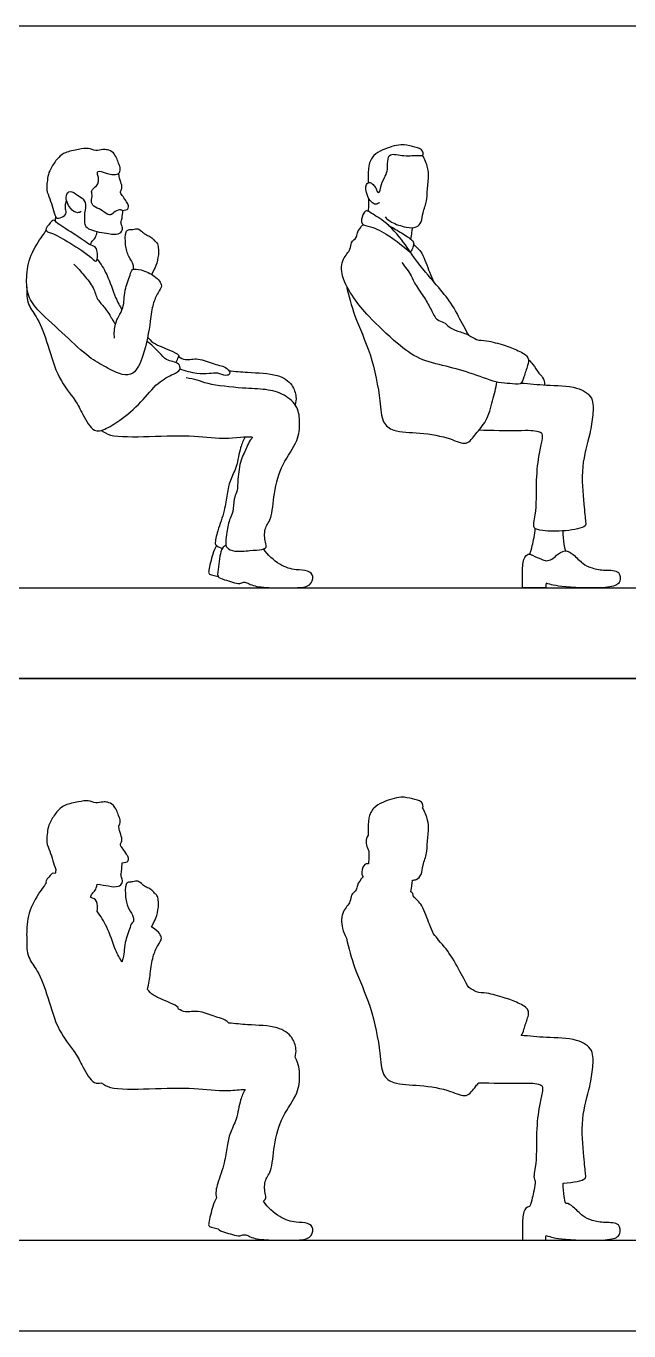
# Model space of a CAD drawing. Header units: millimetres. Extents: x 11.2 to 50.9, y -0.3 to 14.1.
# Drawn here: x 32.754 to 34.445, y 0.177 to 3.835 of the extents above; entities that cross this region are included whole.
import ezdxf

# ---------------------------------------------------------------- set-up
doc = ezdxf.new("R2010")
doc.units = ezdxf.units.MM
for name, color, linetype, true_color in [('AG-DIAGRAM', 7, 'Continuous', 0xfecc66), ('AG-OUTLINE', 7, 'Continuous', 0x8000ff), ('AG-PEOPLE', 7, 'Continuous', 0x66ccff), ('X-VPRT', 6, 'Continuous', 0xff00ff)]:
    doc.layers.add(name, color=color, linetype=linetype, true_color=true_color)

msp = doc.modelspace()

# ---------------------------------------------------------------- linework, layer by layer
at = {"layer": 'AG-DIAGRAM'}
for p, q in [((29.6864, 2.2599), (38.5256, 2.2599)), ((29.6864, 0.4311), (38.5256, 0.4311))]:
    msp.add_line(p, q, dxfattribs=at)
at = {"layer": 'AG-OUTLINE'}
for points, knots in [([(33.0144, 1.5935), (33.0174, 1.5963), (33.0192, 1.6068), (33.0137, 1.6217), (33.0019, 1.6528), (32.9827, 1.6594), (32.9694, 1.6605), (32.9487, 1.6548), (32.9284, 1.6656), (32.9013, 1.6597), (32.8632, 1.6529), (32.845, 1.6389), (32.8254, 1.6121), (32.8156, 1.5904), (32.8135, 1.5687), (32.8101, 1.5464), (32.821, 1.5213), (32.8297, 1.4963), (32.8342, 1.4779), (32.8376, 1.4704)], [8.379285, 8.379285, 8.379285, 8.379285, 8.574778, 8.812591, 9.137623, 9.384448, 9.593326, 9.851404, 10.116424, 10.41853, 10.773129, 11.048348, 11.375459, 11.656733, 11.921692, 12.19088, 12.48702, 12.791557, 13.070181, 13.070181, 13.070181, 13.070181]), ([(33.8659, 1.6433), (33.8692, 1.6471), (33.8651, 1.664), (33.8359, 1.6675), (33.8058, 1.6778), (33.7542, 1.6595), (33.7279, 1.6452), (33.7118, 1.6144), (33.7145, 1.5842), (33.7138, 1.5701), (33.7136, 1.5663)], [3.963744, 3.963744, 3.963744, 3.963744, 4.184438, 4.475489, 4.793554, 5.198881, 5.506303, 5.82648, 6.166239, 6.297367, 6.297367, 6.297367, 6.297367]), ([(33.8379, 1.4405), (33.8418, 1.4407), (33.8525, 1.4427), (33.865, 1.4566), (33.8658, 1.4832), (33.88, 1.5166), (33.8781, 1.5422), (33.8843, 1.5828), (33.8819, 1.6088), (33.8725, 1.6328), (33.8659, 1.6433)], [0.796521, 0.796521, 0.796521, 0.796521, 0.920348, 1.165448, 1.452557, 1.782482, 2.070011, 2.421177, 2.711116, 3.050631, 3.050631, 3.050631, 3.050631]), ([(33.0239, 1.489), (33.032, 1.4911), (33.0426, 1.4906), (33.0408, 1.5054), (33.0379, 1.5099), (33.0288, 1.5248), (33.0196, 1.5355), (33.0177, 1.5428), (33.0253, 1.5508), (33.02, 1.569), (33.0153, 1.5795), (33.0144, 1.589), (33.0144, 1.5935)], [0, 0, 0, 0, 0.202332, 0.406115, 0.55425, 0.806078, 1.038898, 1.190113, 1.377335, 1.632801, 1.845555, 2.069064, 2.069064, 2.069064, 2.069064]), ([(33.7136, 1.5663), (33.7053, 1.5545), (33.7087, 1.536), (33.7142, 1.5244), (33.7159, 1.5216)], [-1.050944, -1.050944, -1.050944, -1.050944, -0.6733263, -0.5307867, -0.5307867, -0.5307867, -0.5307867]), ([(33.7159, 1.5216), (33.7159, 1.5174), (33.7157, 1.5048), (33.715, 1.4941), (33.7143, 1.4864)], [-0.3962427, -0.3962427, -0.3962427, -0.3962427, -0.2680395, 0, 0, 0, 0]), ([(32.8376, 1.4704), (32.8375, 1.4687), (32.8369, 1.4641), (32.8362, 1.4615), (32.8357, 1.4595)], [-0.2250966, -0.2250966, -0.2250966, -0.2250966, -0.1555139, -0.0226779, -0.0226779, -0.0226779, -0.0226779]), ([(32.9538, 1.4298), (32.9644, 1.4275), (32.9899, 1.4235), (33.0118, 1.4202), (33.0264, 1.4324), (33.0231, 1.4467), (33.0184, 1.4553), (33.0229, 1.4636), (33.0239, 1.489)], [2.961612, 2.961612, 2.961612, 2.961612, 3.292357, 3.68775, 3.984066, 4.259239, 4.492985, 4.756767, 4.756767, 4.756767, 4.756767]), ([(33.7143, 1.4864), (33.7052, 1.4876), (33.6969, 1.4772), (33.693, 1.4582), (33.6995, 1.4495)], [3.1431514, 3.1431514, 3.1431514, 3.1431514, 3.43625, 3.8095422, 3.8095422, 3.8095422, 3.8095422]), ([(32.8105, 1.4325), (32.8071, 1.428), (32.7976, 1.4147), (32.7626, 1.3634), (32.7556, 1.3122), (32.7556, 1.2836), (32.7564, 1.2752)], [-9.393821, -9.393821, -9.393821, -9.393821, -9.178257, -8.738833, -8.284701, -8.085409, -8.085409, -8.085409, -8.085409]), ([(32.8357, 1.4595), (32.8282, 1.4612), (32.8216, 1.4539), (32.8093, 1.4394), (32.8098, 1.4345)], [-0.5954464, -0.5954464, -0.5954464, -0.5954464, -0.3512331, 0, 0, 0, 0]), ([(32.9348, 1.3925), (32.9358, 1.3961), (32.9383, 1.4034), (32.9494, 1.4115), (32.9518, 1.4211), (32.9538, 1.4298)], [0, 0, 0, 0, 0.2317068, 0.4874161, 0.7344249, 0.7344249, 0.7344249, 0.7344249]), ([(33.1063, 1.3097), (33.1119, 1.3228), (33.1195, 1.3332), (33.1261, 1.3652), (33.1254, 1.3834), (33.1225, 1.3989), (33.1139, 1.4036), (33.1051, 1.4159), (33.0915, 1.42), (33.0807, 1.4278), (33.0678, 1.4408), (33.0543, 1.4345), (33.0413, 1.4362), (33.0319, 1.4289), (33.0319, 1.3908), (33.0402, 1.3603), (33.0568, 1.3381), (33.0557, 1.3286), (33.0554, 1.3243)], [-3.915555, -3.915555, -3.915555, -3.915555, -3.656531, -3.328895, -3.072848, -2.854418, -2.677744, -2.456317, -2.240645, -2.024579, -1.788412, -1.575817, -1.371555, -1.193581, -0.844635, -0.503247, -0.208057, 0, 0, 0, 0]), ([(33.6995, 1.4495), (33.6926, 1.4429), (33.6811, 1.4267), (33.6824, 1.4124), (33.6636, 1.3997), (33.6661, 1.3784), (33.6386, 1.3534), (33.637, 1.3141), (33.6479, 1.2873), (33.6525, 1.2782)], [-11.088541, -11.088541, -11.088541, -11.088541, -10.790047, -10.586961, -10.343069, -10.101126, -9.778595, -9.395999, -9.195233, -9.195233, -9.195233, -9.195233]), ([(33.8335, 1.4083), (33.8346, 1.4151), (33.836, 1.4251), (33.8374, 1.4364), (33.8379, 1.4405)], [0, 0, 0, 0, 0.2524598, 0.3902137, 0.3902137, 0.3902137, 0.3902137]), ([(32.9537, 1.3529), (32.9553, 1.3606), (32.9541, 1.3873), (32.9433, 1.3886), (32.9348, 1.3925)], [-2.0982024, -2.0982024, -2.0982024, -2.0982024, -1.8356068, -1.5813812, -1.5813812, -1.5813812, -1.5813812]), ([(33.841, 1.3935), (33.8402, 1.4021), (33.8377, 1.4049), (33.8335, 1.4083), (33.8335, 1.4083)], [-0.9633091, -0.9633091, -0.9633091, -0.9633091, -0.6830691, -0.6822073, -0.6822073, -0.6822073, -0.6822073]), ([(33.8965, 1.29), (33.8928, 1.299), (33.8848, 1.3159), (33.867, 1.3719), (33.8496, 1.3863), (33.841, 1.3935)], [-1.043159, -1.043159, -1.043159, -1.043159, -0.741923, -0.3232, 0, 0, 0, 0]), ([(33.0231, 1.2104), (33.0168, 1.2217), (33.0037, 1.2439), (32.9824, 1.3117), (32.9636, 1.339), (32.9537, 1.3529)], [-1.23505, -1.23505, -1.23505, -1.23505, -0.880075, -0.406919, 0, 0, 0, 0]), ([(33.0554, 1.3243), (33.0489, 1.3207), (33.0467, 1.3064), (33.03, 1.266), (33.0295, 1.24), (33.0277, 1.224), (33.0231, 1.2104)], [-2.154377, -2.154377, -2.154377, -2.154377, -1.897696, -1.482963, -1.159968, -0.857957, -0.857957, -0.857957, -0.857957]), ([(33.0949, 1.1343), (33.098, 1.1499), (33.1044, 1.1881), (33.1079, 1.2249), (33.1226, 1.2571), (33.137, 1.2776), (33.1282, 1.2917), (33.1204, 1.3003), (33.1063, 1.3097)], [-4.486849, -4.486849, -4.486849, -4.486849, -4.208768, -3.792777, -3.441592, -3.159289, -2.938875, -2.668477, -2.668477, -2.668477, -2.668477]), ([(33.9956, 1.1394), (33.9909, 1.1479), (33.9811, 1.1649), (33.9503, 1.226), (33.9229, 1.2594), (33.9016, 1.2841), (33.8965, 1.29)], [0, 0, 0, 0, 0.301389, 0.751911, 1.197937, 1.335146, 1.335146, 1.335146, 1.335146]), ([(32.7564, 1.2752), (32.7548, 1.2583), (32.7577, 1.2218), (32.7894, 1.1865), (32.817, 1.1099), (32.8409, 1.0195), (32.8927, 0.9588), (32.9117, 0.9196), (32.9393, 0.8698), (32.9584, 0.8707), (32.9648, 0.8725)], [0, 0, 0, 0, 0.405431, 0.789978, 1.299732, 1.859427, 2.355797, 2.74537, 3.164927, 3.367937, 3.367937, 3.367937, 3.367937]), ([(33.6525, 1.2782), (33.6594, 1.2499), (33.6739, 1.1915), (33.7235, 1.0885), (33.7479, 0.9631), (33.7508, 0.8939), (33.7861, 0.867), (33.8598, 0.8671), (33.9418, 0.8534), (33.9902, 0.8267), (34.0096, 0.8559), (34.0213, 0.8696), (34.024, 0.8729)], [0, 0, 0, 0, 0.522253, 1.125946, 1.759496, 2.164731, 2.501021, 2.978625, 3.500373, 3.878032, 4.220111, 4.326424, 4.326424, 4.326424, 4.326424]), ([(33.1817, 1.0794), (33.182, 1.0851), (33.1637, 1.0955), (33.109, 1.1155), (33.0999, 1.1285), (33.0949, 1.1343)], [-1.058083, -1.058083, -1.058083, -1.058083, -0.778678, -0.298175, 0, 0, 0, 0]), ([(34.1425, 1.0052), (34.1466, 1.0089), (34.151, 1.0253), (34.1599, 1.0507), (34.1645, 1.0676), (34.1607, 1.0825), (34.1329, 1.098), (34.0963, 1.1113), (34.0468, 1.1253), (34.0173, 1.1245), (34.0037, 1.1353), (33.9956, 1.1394)], [-5.277478, -5.277478, -5.277478, -5.277478, -5.055968, -4.734167, -4.551872, -4.473267, -4.149858, -3.787013, -3.388467, -3.091598, -2.81093, -2.81093, -2.81093, -2.81093]), ([(33.3231, 1.0399), (33.3086, 1.053), (33.2796, 1.0567), (33.2386, 1.0776), (33.2008, 1.0678), (33.1876, 1.0759), (33.1817, 1.0794)], [-1.439064, -1.439064, -1.439064, -1.439064, -1.061532, -0.644718, -0.277894, 0, 0, 0, 0]), ([(33.5088, 0.944), (33.5108, 0.9515), (33.5128, 0.9677), (33.5021, 1.0031), (33.4583, 1.0336), (33.3858, 1.0335), (33.3401, 1.0382), (33.3231, 1.0399)], [-2.865129, -2.865129, -2.865129, -2.865129, -2.589778, -2.258012, -1.859821, -1.338144, -1.020991, -1.020991, -1.020991, -1.020991]), ([(34.2608, 0.5908), (34.2902, 0.5934), (34.3263, 0.6001), (34.3228, 0.6181), (34.3184, 0.6701), (34.3081, 0.7709), (34.3368, 0.8607), (34.3437, 0.9138), (34.3475, 0.9671), (34.2977, 0.9984), (34.2126, 0.9982), (34.1663, 1.0035), (34.1425, 1.0052)], [-4.398278, -4.398278, -4.398278, -4.398278, -3.968954, -3.772616, -3.368079, -2.779315, -2.223048, -1.800118, -1.40752, -1.001745, -0.477122, 0, 0, 0, 0]), ([(33.4204, 0.5403), (33.4287, 0.5483), (33.4243, 0.5598), (33.4203, 0.5984), (33.444, 0.6229), (33.4489, 0.7035), (33.4699, 0.7789), (33.5187, 0.841), (33.5227, 0.8936), (33.5198, 0.9238), (33.5088, 0.944)], [6.785147, 6.785147, 6.785147, 6.785147, 7.011748, 7.38057, 7.72331, 8.173189, 8.718455, 9.254565, 9.687786, 10.088044, 10.088044, 10.088044, 10.088044]), ([(32.9648, 0.8725), (32.9732, 0.8675), (32.9911, 0.8533), (33.1048, 0.8553), (33.2265, 0.8603), (33.2993, 0.8477), (33.3553, 0.8534), (33.3683, 0.8542)], [0, 0, 0, 0, 0.308267, 0.902068, 1.542088, 2.100654, 2.351999, 2.351999, 2.351999, 2.351999]), ([(33.3683, 0.8542), (33.3636, 0.8444), (33.3535, 0.8249), (33.346, 0.7694), (33.3257, 0.7336), (33.3176, 0.697), (33.3107, 0.6424), (33.2912, 0.5941), (33.2843, 0.5623), (33.288, 0.5499)], [0, 0, 0, 0, 0.344196, 0.789098, 1.179772, 1.539068, 1.879331, 2.324841, 2.687091, 2.687091, 2.687091, 2.687091]), ([(34.024, 0.8729), (34.0601, 0.8718), (34.131, 0.8706), (34.1693, 0.8727), (34.1899, 0.8695), (34.2041, 0.8642), (34.2013, 0.8415), (34.1921, 0.804), (34.1839, 0.7352), (34.1872, 0.6404), (34.1755, 0.6072), (34.1822, 0.5975)], [-8.544123, -8.544123, -8.544123, -8.544123, -7.954139, -7.596959, -7.29574, -7.098853, -6.856849, -6.494356, -5.963114, -5.386324, -5.041971, -5.041971, -5.041971, -5.041971]), ([(34.1822, 0.5975), (34.1809, 0.5814), (34.1748, 0.5495), (34.1693, 0.5337), (34.1663, 0.5259)], [-0.6802182, -0.6802182, -0.6802182, -0.6802182, -0.2843325, 0, 0, 0, 0]), ([(34.2677, 0.5346), (34.266, 0.541), (34.2628, 0.5539), (34.2605, 0.5785), (34.2608, 0.5908)], [0, 0, 0, 0, 0.2539595, 0.5989504, 0.5989504, 0.5989504, 0.5989504]), ([(33.288, 0.5499), (33.2841, 0.5419), (33.277, 0.5274), (33.2665, 0.4819), (33.2655, 0.47), (33.276, 0.4673), (33.2874, 0.4643), (33.2929, 0.4631)], [0, 0, 0, 0, 0.293962, 0.680093, 0.855486, 1.047726, 1.211779, 1.211779, 1.211779, 1.211779]), ([(33.2929, 0.4631), (33.2956, 0.4584), (33.3119, 0.4542), (33.3534, 0.4395), (33.3639, 0.4485), (33.3771, 0.4441), (33.3924, 0.4353), (33.4443, 0.4304), (33.5073, 0.4312), (33.5511, 0.4334), (33.5635, 0.4642), (33.5437, 0.482), (33.5098, 0.4798), (33.4659, 0.4923), (33.4309, 0.5238), (33.4204, 0.5403)], [1.111398, 1.111398, 1.111398, 1.111398, 1.352762, 1.730715, 1.924085, 2.118215, 2.353486, 2.759905, 3.227433, 3.589312, 3.873453, 4.134473, 4.460254, 4.84787, 5.253216, 5.253216, 5.253216, 5.253216]), ([(34.1663, 0.5259), (34.1577, 0.5245), (34.1463, 0.5099), (34.147, 0.4706), (34.146, 0.4445), (34.1466, 0.4311), (34.1684, 0.4311), (34.1901, 0.4311), (34.2119, 0.4311), (34.2121, 0.4355), (34.2123, 0.4399), (34.2124, 0.4443)], [6.729476, 6.729476, 6.729476, 6.729476, 6.989869, 7.359245, 7.734118, 7.734118, 7.734118, 8.209929, 8.209929, 8.209929, 8.424582, 8.424582, 8.424582, 8.424582]), ([(34.2124, 0.4443), (34.2192, 0.4421), (34.2349, 0.4379), (34.2675, 0.4324), (34.3914, 0.4282), (34.4228, 0.4439), (34.4201, 0.4822), (34.377, 0.479), (34.3412, 0.4859), (34.3148, 0.4974), (34.2909, 0.5244), (34.2751, 0.5345), (34.2677, 0.5346)], [1.834184, 1.834184, 1.834184, 1.834184, 2.096546, 2.437479, 3.068603, 3.398233, 3.669579, 4.010651, 4.362839, 4.688297, 5.034018, 5.298104, 5.298104, 5.298104, 5.298104])]:
    msp.add_open_spline(points, degree=3, knots=knots, dxfattribs=at)
msp.add_open_spline([(32.8098, 1.4345), (32.8099, 1.4338), (32.8102, 1.4331), (32.8105, 1.4325)], degree=3, dxfattribs=at)
at = {"layer": 'AG-PEOPLE'}
for points, knots in [([(32.9086, 3.3148), (32.9054, 3.313), (32.8975, 3.3091), (32.8747, 3.3216), (32.8618, 3.3582), (32.8778, 3.3772), (32.8982, 3.3593), (32.9164, 3.3519), (32.9235, 3.3289), (32.9165, 3.3111), (32.9184, 3.2902), (32.9177, 3.2751), (32.9352, 3.2608), (32.9852, 3.253), (33.0118, 3.249), (33.0264, 3.2612), (33.0231, 3.2755), (33.0184, 3.2841), (33.0248, 3.2959), (33.0231, 3.3031), (33.0268, 3.3126), (33.024, 3.3203), (33.0061, 3.3195), (32.9951, 3.3043), (32.9803, 3.3067), (32.9649, 3.3213), (32.943, 3.3271), (32.9351, 3.3442), (32.9416, 3.3607), (32.9341, 3.3739), (32.9528, 3.3866), (32.9574, 3.3967), (32.9581, 3.4102), (32.9536, 3.4201), (32.9539, 3.4308), (32.9781, 3.422), (32.9935, 3.4183), (33.0162, 3.4184), (33.0193, 3.4353), (33.0137, 3.4505), (33.0019, 3.4816), (32.9827, 3.4882), (32.9694, 3.4893), (32.9487, 3.4836), (32.9284, 3.4944), (32.9013, 3.4885), (32.8632, 3.4817), (32.845, 3.4677), (32.8254, 3.4409), (32.8156, 3.4192), (32.8135, 3.3975), (32.8101, 3.3752), (32.821, 3.3501), (32.8297, 3.3251), (32.8354, 3.3017), (32.8412, 3.2938), (32.8594, 3.2996), (32.8692, 3.3117), (32.8627, 3.3247), (32.8654, 3.3391), (32.8677, 3.3459)], [0, 0, 0, 0, 0.188384, 0.463681, 0.808595, 1.040607, 1.312615, 1.567702, 1.82862, 2.077677, 2.336232, 2.547303, 2.7997, 3.208833, 3.504376, 3.725863, 3.931546, 4.106264, 4.303432, 4.458726, 4.635629, 4.777745, 4.998897, 5.23732, 5.437086, 5.699079, 5.96572, 6.195476, 6.427702, 6.625961, 6.877095, 7.069211, 7.273089, 7.46495, 7.607942, 7.868977, 8.118464, 8.366425, 8.572957, 8.808555, 9.130558, 9.375083, 9.582015, 9.83769, 10.100241, 10.399532, 10.750827, 11.023483, 11.347547, 11.6262, 11.888691, 12.155371, 12.448752, 12.750452, 13.02648, 13.183628, 13.41869, 13.63007, 13.843717, 14.070765, 14.070765, 14.070765, 14.070765]), ([(33.7451, 3.3396), (33.7421, 3.3372), (33.7339, 3.3329), (33.7211, 3.3418), (33.7098, 3.3586), (33.7038, 3.3917), (33.7203, 3.3986), (33.7303, 3.3879), (33.7365, 3.3793), (33.7387, 3.3687), (33.7472, 3.368), (33.7475, 3.386), (33.759, 3.4103), (33.7687, 3.4269), (33.7673, 3.4549), (33.773, 3.4812), (33.815, 3.4677), (33.8528, 3.4741), (33.8707, 3.4695), (33.8651, 3.4928), (33.8359, 3.4963), (33.8058, 3.5066), (33.7542, 3.4883), (33.7279, 3.474), (33.7118, 3.4432), (33.7145, 3.413), (33.7138, 3.3989), (33.7136, 3.3951)], [0, 0, 0, 0, 0.187992, 0.388728, 0.64695, 0.95469, 1.145089, 1.344357, 1.531617, 1.705601, 1.82453, 2.042706, 2.336211, 2.579851, 2.876369, 3.123962, 3.460476, 3.813904, 4.003131, 4.220101, 4.50624, 4.818936, 5.217422, 5.519655, 5.834428, 6.168452, 6.297367, 6.297367, 6.297367, 6.297367]), ([(33.7613, 3.2997), (33.7667, 3.2942), (33.7782, 3.2833), (33.8193, 3.2695), (33.8493, 3.2679), (33.865, 3.2854), (33.8658, 3.312), (33.88, 3.3454), (33.8781, 3.371), (33.8843, 3.4116), (33.8819, 3.4376), (33.8725, 3.4616), (33.8659, 3.4721)], [0, 0, 0, 0, 0.266474, 0.626892, 0.920348, 1.165448, 1.452557, 1.782482, 2.070011, 2.421177, 2.711116, 3.050631, 3.050631, 3.050631, 3.050631]), ([(33.0239, 3.3178), (33.032, 3.3199), (33.0426, 3.3194), (33.0408, 3.3342), (33.0379, 3.3387), (33.0288, 3.3536), (33.0196, 3.3643), (33.0177, 3.3716), (33.0253, 3.3796), (33.02, 3.3978), (33.0153, 3.4083), (33.0144, 3.4178), (33.0144, 3.4223)], [0, 0, 0, 0, 0.202332, 0.406115, 0.55425, 0.806078, 1.038898, 1.190113, 1.377335, 1.632801, 1.845555, 2.069064, 2.069064, 2.069064, 2.069064]), ([(33.7143, 3.3152), (33.715, 3.3229), (33.7157, 3.3336), (33.7159, 3.3462), (33.7159, 3.3504)], [0, 0, 0, 0, 0.2680395, 0.3962427, 0.3962427, 0.3962427, 0.3962427]), ([(32.8357, 3.2883), (32.8362, 3.2903), (32.8369, 3.2929), (32.8375, 3.2975), (32.8376, 3.2992)], [0.0226779, 0.0226779, 0.0226779, 0.0226779, 0.1555139, 0.2250966, 0.2250966, 0.2250966, 0.2250966]), ([(33.9956, 2.9682), (33.9909, 2.9767), (33.9811, 2.9937), (33.9503, 3.0548), (33.9124, 3.1011), (33.8498, 3.1717), (33.8157, 3.2283), (33.7623, 3.2887), (33.7195, 3.3108), (33.7082, 3.3202), (33.6969, 3.306), (33.6907, 3.276), (33.7248, 3.2737), (33.7693, 3.2501), (33.8144, 3.2166), (33.8345, 3.1975)], [0, 0, 0, 0, 0.301389, 0.751911, 1.197937, 1.732304, 2.196559, 2.697933, 3.080288, 3.260865, 3.477495, 3.753397, 4.035875, 4.455246, 4.898975, 4.898975, 4.898975, 4.898975]), ([(33.0022, 2.9599), (33.0006, 2.9728), (33.0027, 2.9993), (33.0141, 3.0213), (33.0268, 3.0447), (33.0295, 3.0688), (33.03, 3.0948), (33.0467, 3.1352), (33.0499, 3.156), (33.0786, 3.1523), (33.1144, 3.1358), (33.1282, 3.1205), (33.137, 3.1064), (33.1226, 3.0859), (33.1079, 3.0537), (33.1033, 3.0059), (33.0863, 2.9129), (33.0589, 2.8569), (33.022, 2.855), (32.9771, 2.8791), (32.9279, 2.9057), (32.8646, 2.9681), (32.7918, 3.0308), (32.757, 3.0762), (32.7542, 3.1312), (32.7626, 3.1922), (32.7976, 3.2435), (32.8071, 3.2568), (32.8105, 3.2613)], [0, 0, 0, 0, 0.354993, 0.640008, 0.929226, 1.204569, 1.499042, 1.877153, 2.111169, 2.388879, 2.752632, 3.010516, 3.220729, 3.489968, 3.824899, 4.221638, 4.784192, 5.214576, 5.526207, 5.925954, 6.352668, 6.892409, 7.455855, 7.87538, 8.284701, 8.738833, 9.178257, 9.393821, 9.393821, 9.393821, 9.393821]), ([(32.8098, 3.2633), (32.8093, 3.2682), (32.8216, 3.2827), (32.832, 3.2942), (32.843, 3.2784), (32.8933, 3.2509), (32.9344, 3.2185), (32.9558, 3.2159), (32.9553, 3.1663), (32.9351, 3.1901), (32.8776, 3.2274), (32.8288, 3.2549), (32.8103, 3.2589), (32.8098, 3.2633)], [0, 0, 0, 0, 0.279374, 0.473623, 0.745965, 1.193047, 1.602705, 1.846441, 2.17625, 2.404036, 2.893415, 3.330551, 3.581478, 3.581478, 3.581478, 3.581478]), ([(32.9348, 3.2213), (32.9358, 3.2249), (32.9383, 3.2322), (32.9494, 3.2403), (32.9518, 3.2499), (32.9538, 3.2586)], [0, 0, 0, 0, 0.2317068, 0.4874161, 0.7344249, 0.7344249, 0.7344249, 0.7344249]), ([(33.0554, 3.1531), (33.0557, 3.1574), (33.0568, 3.1669), (33.0402, 3.1891), (33.0319, 3.2196), (33.0319, 3.2577), (33.0413, 3.265), (33.0543, 3.2633), (33.0678, 3.2696), (33.0807, 3.2566), (33.0915, 3.2488), (33.1051, 3.2447), (33.1139, 3.2324), (33.1225, 3.2277), (33.1254, 3.2122), (33.1261, 3.194), (33.1195, 3.162), (33.1119, 3.1516), (33.1063, 3.1385)], [0, 0, 0, 0, 0.208057, 0.503247, 0.844635, 1.193581, 1.371555, 1.575817, 1.788412, 2.024579, 2.240645, 2.456317, 2.677744, 2.854418, 3.072848, 3.328895, 3.656531, 3.915555, 3.915555, 3.915555, 3.915555]), ([(33.8076, 3.1719), (33.8174, 3.1603), (33.8354, 3.135), (33.8445, 3.1102), (33.8727, 3.0722), (33.8894, 3.0418), (33.9044, 3.0084), (33.9264, 3.0065), (33.9401, 2.9895), (33.9647, 2.9793), (33.9962, 2.9701), (34.0173, 2.9533), (34.0468, 2.9541), (34.0963, 2.9401), (34.1329, 2.9268), (34.1673, 2.9076), (34.1609, 2.8823), (34.1505, 2.8527), (34.1436, 2.8263), (34.1086, 2.8342), (34.0781, 2.8327), (34.0064, 2.8611), (33.9333, 2.8813), (33.8548, 2.8989), (33.7943, 2.9443), (33.7147, 3.0194), (33.6731, 3.0699), (33.6365, 3.1315), (33.6386, 3.1822), (33.6661, 3.2072), (33.6636, 3.2285), (33.6824, 3.2412), (33.6811, 3.2555), (33.6926, 3.2717), (33.6995, 3.2783)], [0, 0, 0, 0, 0.376118, 0.66789, 1.043942, 1.386302, 1.707881, 1.951529, 2.20217, 2.490455, 2.81093, 3.091598, 3.388467, 3.787013, 4.149858, 4.473267, 4.734167, 5.055968, 5.317606, 5.61869, 5.933496, 6.414239, 6.913104, 7.403178, 7.891248, 8.471454, 8.932474, 9.395999, 9.778595, 10.101126, 10.343069, 10.586961, 10.790047, 11.088541, 11.088541, 11.088541, 11.088541]), ([(33.77, 3.2765), (33.7813, 3.2705), (33.8021, 3.2584), (33.8334, 3.2385), (33.8428, 3.2281), (33.8394, 3.2144), (33.835, 3.2054), (33.8319, 3.2014)], [0, 0, 0, 0, 0.345752, 0.682808, 0.878285, 1.076052, 1.29417, 1.29417, 1.29417, 1.29417]), ([(33.8335, 3.2371), (33.8346, 3.2439), (33.836, 3.2539), (33.8374, 3.2652), (33.8379, 3.2693)], [0, 0, 0, 0, 0.2524598, 0.3902137, 0.3902137, 0.3902137, 0.3902137]), ([(33.841, 3.2223), (33.8496, 3.2151), (33.867, 3.2007), (33.8848, 3.1447), (33.8928, 3.1278), (33.8965, 3.1188)], [0, 0, 0, 0, 0.3232, 0.741923, 1.043159, 1.043159, 1.043159, 1.043159]), ([(32.888, 3.1677), (32.8981, 3.1577), (32.9163, 3.1364), (32.945, 3.1027), (32.9516, 3.0677), (32.9766, 3.0463), (32.9949, 3.0136), (33.0016, 3.0037), (33.0047, 2.9987)], [0, 0, 0, 0, 0.372551, 0.748319, 1.078137, 1.402902, 1.747574, 1.987428, 1.987428, 1.987428, 1.987428]), ([(32.9537, 3.1817), (32.9636, 3.1678), (32.9824, 3.1405), (33.0037, 3.0727), (33.0168, 3.0505), (33.0231, 3.0392)], [0, 0, 0, 0, 0.406919, 0.880075, 1.23505, 1.23505, 1.23505, 1.23505]), ([(32.7564, 3.104), (32.7548, 3.0871), (32.7577, 3.0506), (32.7894, 3.0153), (32.817, 2.9387), (32.8409, 2.8483), (32.8927, 2.7876), (32.9117, 2.7484), (32.9421, 2.6935), (32.9772, 2.7045), (33.0196, 2.7296), (33.0784, 2.7791), (33.1198, 2.8356), (33.1652, 2.8581), (33.1884, 2.8696), (33.1843, 2.8926), (33.1443, 2.8963), (33.1292, 2.9209), (33.1044, 2.9414), (33.0926, 2.9523)], [0, 0, 0, 0, 0.405431, 0.789978, 1.299732, 1.859427, 2.355797, 2.74537, 3.164927, 3.470463, 3.871102, 4.37329, 4.853793, 5.255881, 5.524327, 5.748582, 6.086298, 6.389891, 6.784864, 6.784864, 6.784864, 6.784864]), ([(33.6525, 3.107), (33.6594, 3.0787), (33.6739, 3.0203), (33.7235, 2.9173), (33.7479, 2.7919), (33.7508, 2.7227), (33.7861, 2.6958), (33.8598, 2.6959), (33.9418, 2.6822), (33.9902, 2.6555), (34.0159, 2.6941), (34.0465, 2.7252), (34.0635, 2.7868), (34.0721, 2.8198), (34.0748, 2.8369)], [0, 0, 0, 0, 0.522253, 1.125946, 1.759496, 2.164731, 2.501021, 2.978625, 3.500373, 3.878032, 4.220111, 4.593775, 4.99261, 5.394214, 5.394214, 5.394214, 5.394214]), ([(33.0949, 2.9631), (33.0999, 2.9573), (33.109, 2.9443), (33.1637, 2.9243), (33.1854, 2.912), (33.1797, 2.9064), (33.1763, 2.8964), (33.1744, 2.8913)], [0, 0, 0, 0, 0.273272, 0.713643, 0.969712, 1.097399, 1.32865, 1.32865, 1.32865, 1.32865]), ([(33.1817, 2.9082), (33.1876, 2.9047), (33.2008, 2.8966), (33.2386, 2.9064), (33.2796, 2.8855), (33.3178, 2.8807), (33.3294, 2.8584), (33.3127, 2.8533), (33.2918, 2.8641), (33.2665, 2.8596), (33.2325, 2.8591), (33.2007, 2.8673), (33.1856, 2.8739)], [0, 0, 0, 0, 0.258854, 0.600544, 0.988799, 1.340465, 1.575395, 1.769526, 2.042412, 2.325859, 2.657572, 3.058182, 3.058182, 3.058182, 3.058182]), ([(34.1634, 2.8989), (34.1678, 2.8948), (34.1765, 2.8871), (34.1912, 2.8608), (34.2044, 2.8513), (34.2082, 2.8365), (34.2085, 2.8295)], [0, 0, 0, 0, 0.236321, 0.536853, 0.762955, 1.017814, 1.017814, 1.017814, 1.017814]), ([(33.3231, 2.8687), (33.3401, 2.867), (33.3858, 2.8623), (33.4583, 2.8624), (33.5021, 2.8319), (33.5128, 2.7965), (33.5108, 2.7803), (33.5088, 2.7728)], [1.020991, 1.020991, 1.020991, 1.020991, 1.338144, 1.859821, 2.258012, 2.589778, 2.865129, 2.865129, 2.865129, 2.865129]), ([(32.9648, 2.7013), (32.9732, 2.6963), (32.9911, 2.6821), (33.1048, 2.6841), (33.2265, 2.6891), (33.3099, 2.6747), (33.3991, 2.688), (33.3802, 2.6731), (33.3735, 2.6529), (33.3545, 2.618), (33.3473, 2.5666), (33.3474, 2.5267), (33.336, 2.5131), (33.3352, 2.4691), (33.3241, 2.4551), (33.3169, 2.4158), (33.3133, 2.3908), (33.3147, 2.37), (33.3413, 2.36), (33.3814, 2.3653), (33.4142, 2.366), (33.4303, 2.3729), (33.4243, 2.3886), (33.4203, 2.4272), (33.444, 2.4517), (33.4489, 2.5323), (33.4699, 2.6077), (33.5187, 2.6698), (33.5227, 2.7224), (33.5183, 2.7681), (33.4792, 2.8044), (33.4242, 2.818), (33.363, 2.8186), (33.2651, 2.8294), (33.2356, 2.8432), (33.2137, 2.8469), (33.2035, 2.8483)], [0, 0, 0, 0, 0.308267, 0.902068, 1.542088, 2.100654, 2.565078, 2.742698, 3.010053, 3.367647, 3.785994, 4.138202, 4.368895, 4.612507, 4.852363, 5.209418, 5.504139, 5.741379, 6.0217, 6.391679, 6.723002, 6.928533, 7.140445, 7.485359, 7.805881, 8.226597, 8.736517, 9.237874, 9.643013, 10.017324, 10.417094, 10.835961, 11.296014, 11.855768, 12.182486, 12.498737, 12.498737, 12.498737, 12.498737]), ([(34.1425, 2.834), (34.1663, 2.8323), (34.2126, 2.827), (34.2977, 2.8272), (34.3475, 2.7959), (34.3437, 2.7426), (34.3368, 2.6895), (34.3081, 2.5997), (34.3184, 2.4989), (34.3228, 2.4469), (34.3263, 2.4289), (34.2637, 2.4173), (34.2071, 2.4189), (34.1718, 2.4255), (34.1872, 2.4692), (34.1839, 2.564), (34.1921, 2.6328), (34.2013, 2.6703), (34.2041, 2.693), (34.1899, 2.6983), (34.1693, 2.7015), (34.131, 2.6994), (34.0601, 2.7006), (34.024, 2.7017)], [0, 0, 0, 0, 0.472578, 0.992204, 1.394114, 1.782974, 2.201875, 2.752845, 3.336002, 3.736685, 3.931153, 4.356389, 4.81175, 5.098264, 5.437082, 6.0046, 6.527303, 6.88397, 7.122084, 7.315806, 7.612184, 7.963622, 8.544123, 8.544123, 8.544123, 8.544123]), ([(33.3683, 2.683), (33.3636, 2.6732), (33.3535, 2.6537), (33.346, 2.5982), (33.3257, 2.5624), (33.3176, 2.5258), (33.3107, 2.4712), (33.2912, 2.4229), (33.2829, 2.3847), (33.2871, 2.3785), (33.2983, 2.3722), (33.3048, 2.3704)], [0, 0, 0, 0, 0.325711, 0.746722, 1.116414, 1.456416, 1.778405, 2.19999, 2.542786, 2.695533, 2.901024, 2.901024, 2.901024, 2.901024]), ([(34.1663, 2.3547), (34.1693, 2.3625), (34.1748, 2.3783), (34.1809, 2.4102), (34.1822, 2.4263)], [0, 0, 0, 0, 0.2843325, 0.6802182, 0.6802182, 0.6802182, 0.6802182]), ([(34.2677, 2.3634), (34.266, 2.3698), (34.2628, 2.3827), (34.2605, 2.4073), (34.2608, 2.4196)], [0, 0, 0, 0, 0.2539595, 0.5989504, 0.5989504, 0.5989504, 0.5989504]), ([(33.288, 2.3787), (33.2841, 2.3707), (33.277, 2.3562), (33.2665, 2.3107), (33.2655, 2.2988), (33.276, 2.2961), (33.2874, 2.2931), (33.2929, 2.2919)], [0, 0, 0, 0, 0.293962, 0.680093, 0.855486, 1.047726, 1.211779, 1.211779, 1.211779, 1.211779]), ([(33.3145, 2.3803), (33.3109, 2.3775), (33.3032, 2.3713), (33.2968, 2.3481), (33.2951, 2.3207), (33.2876, 2.2893), (33.3113, 2.2832), (33.3534, 2.2683), (33.3639, 2.2773), (33.3771, 2.2729), (33.3924, 2.2641), (33.4443, 2.2592), (33.5073, 2.26), (33.5511, 2.2622), (33.5635, 2.293), (33.5437, 2.3108), (33.5098, 2.3086), (33.4659, 2.3211), (33.4309, 2.3526), (33.4204, 2.3691)], [0, 0, 0, 0, 0.209982, 0.496869, 0.811452, 1.100944, 1.352762, 1.730715, 1.924085, 2.118215, 2.353486, 2.759905, 3.227433, 3.589312, 3.873453, 4.134473, 4.460254, 4.84787, 5.253216, 5.253216, 5.253216, 5.253216]), ([(34.2124, 2.2731), (34.2192, 2.2709), (34.2349, 2.2667), (34.2675, 2.2612), (34.3914, 2.257), (34.4228, 2.2727), (34.4201, 2.311), (34.377, 2.3078), (34.3412, 2.3147), (34.3148, 2.3262), (34.2904, 2.3538), (34.2665, 2.3686), (34.2413, 2.3519), (34.2301, 2.3395), (34.2124, 2.3343), (34.1993, 2.3408), (34.1824, 2.3471), (34.1744, 2.3514), (34.171, 2.3535), (34.1614, 2.3581), (34.1463, 2.3387), (34.147, 2.2994), (34.146, 2.2733), (34.1466, 2.2599), (34.1684, 2.2599), (34.1901, 2.2599), (34.2119, 2.2599), (34.2121, 2.2643), (34.2123, 2.2687), (34.2124, 2.2731)], [1.834184, 1.834184, 1.834184, 1.834184, 2.096546, 2.437479, 3.068603, 3.398233, 3.669579, 4.010651, 4.362839, 4.688297, 5.034018, 5.317768, 5.611355, 5.849602, 6.078341, 6.293176, 6.590398, 6.590398, 6.590398, 6.78778, 7.039217, 7.395888, 7.757867, 7.757867, 7.757867, 8.217312, 8.217312, 8.217312, 8.424582, 8.424582, 8.424582, 8.424582])]:
    msp.add_open_spline(points, degree=3, knots=knots, dxfattribs=at)
at = {"layer": 'X-VPRT'}
for points in [[(29.3816, 3.8347), (29.3816, 2.0059), (38.8304, 2.0059), (38.8304, 3.8347)], [(29.3816, 2.0059), (29.3816, 0.1771), (38.8304, 0.1771), (38.8304, 2.0059)]]:
    msp.add_lwpolyline(points, close=True, dxfattribs=at)

doc.saveas('drawing.dxf')
